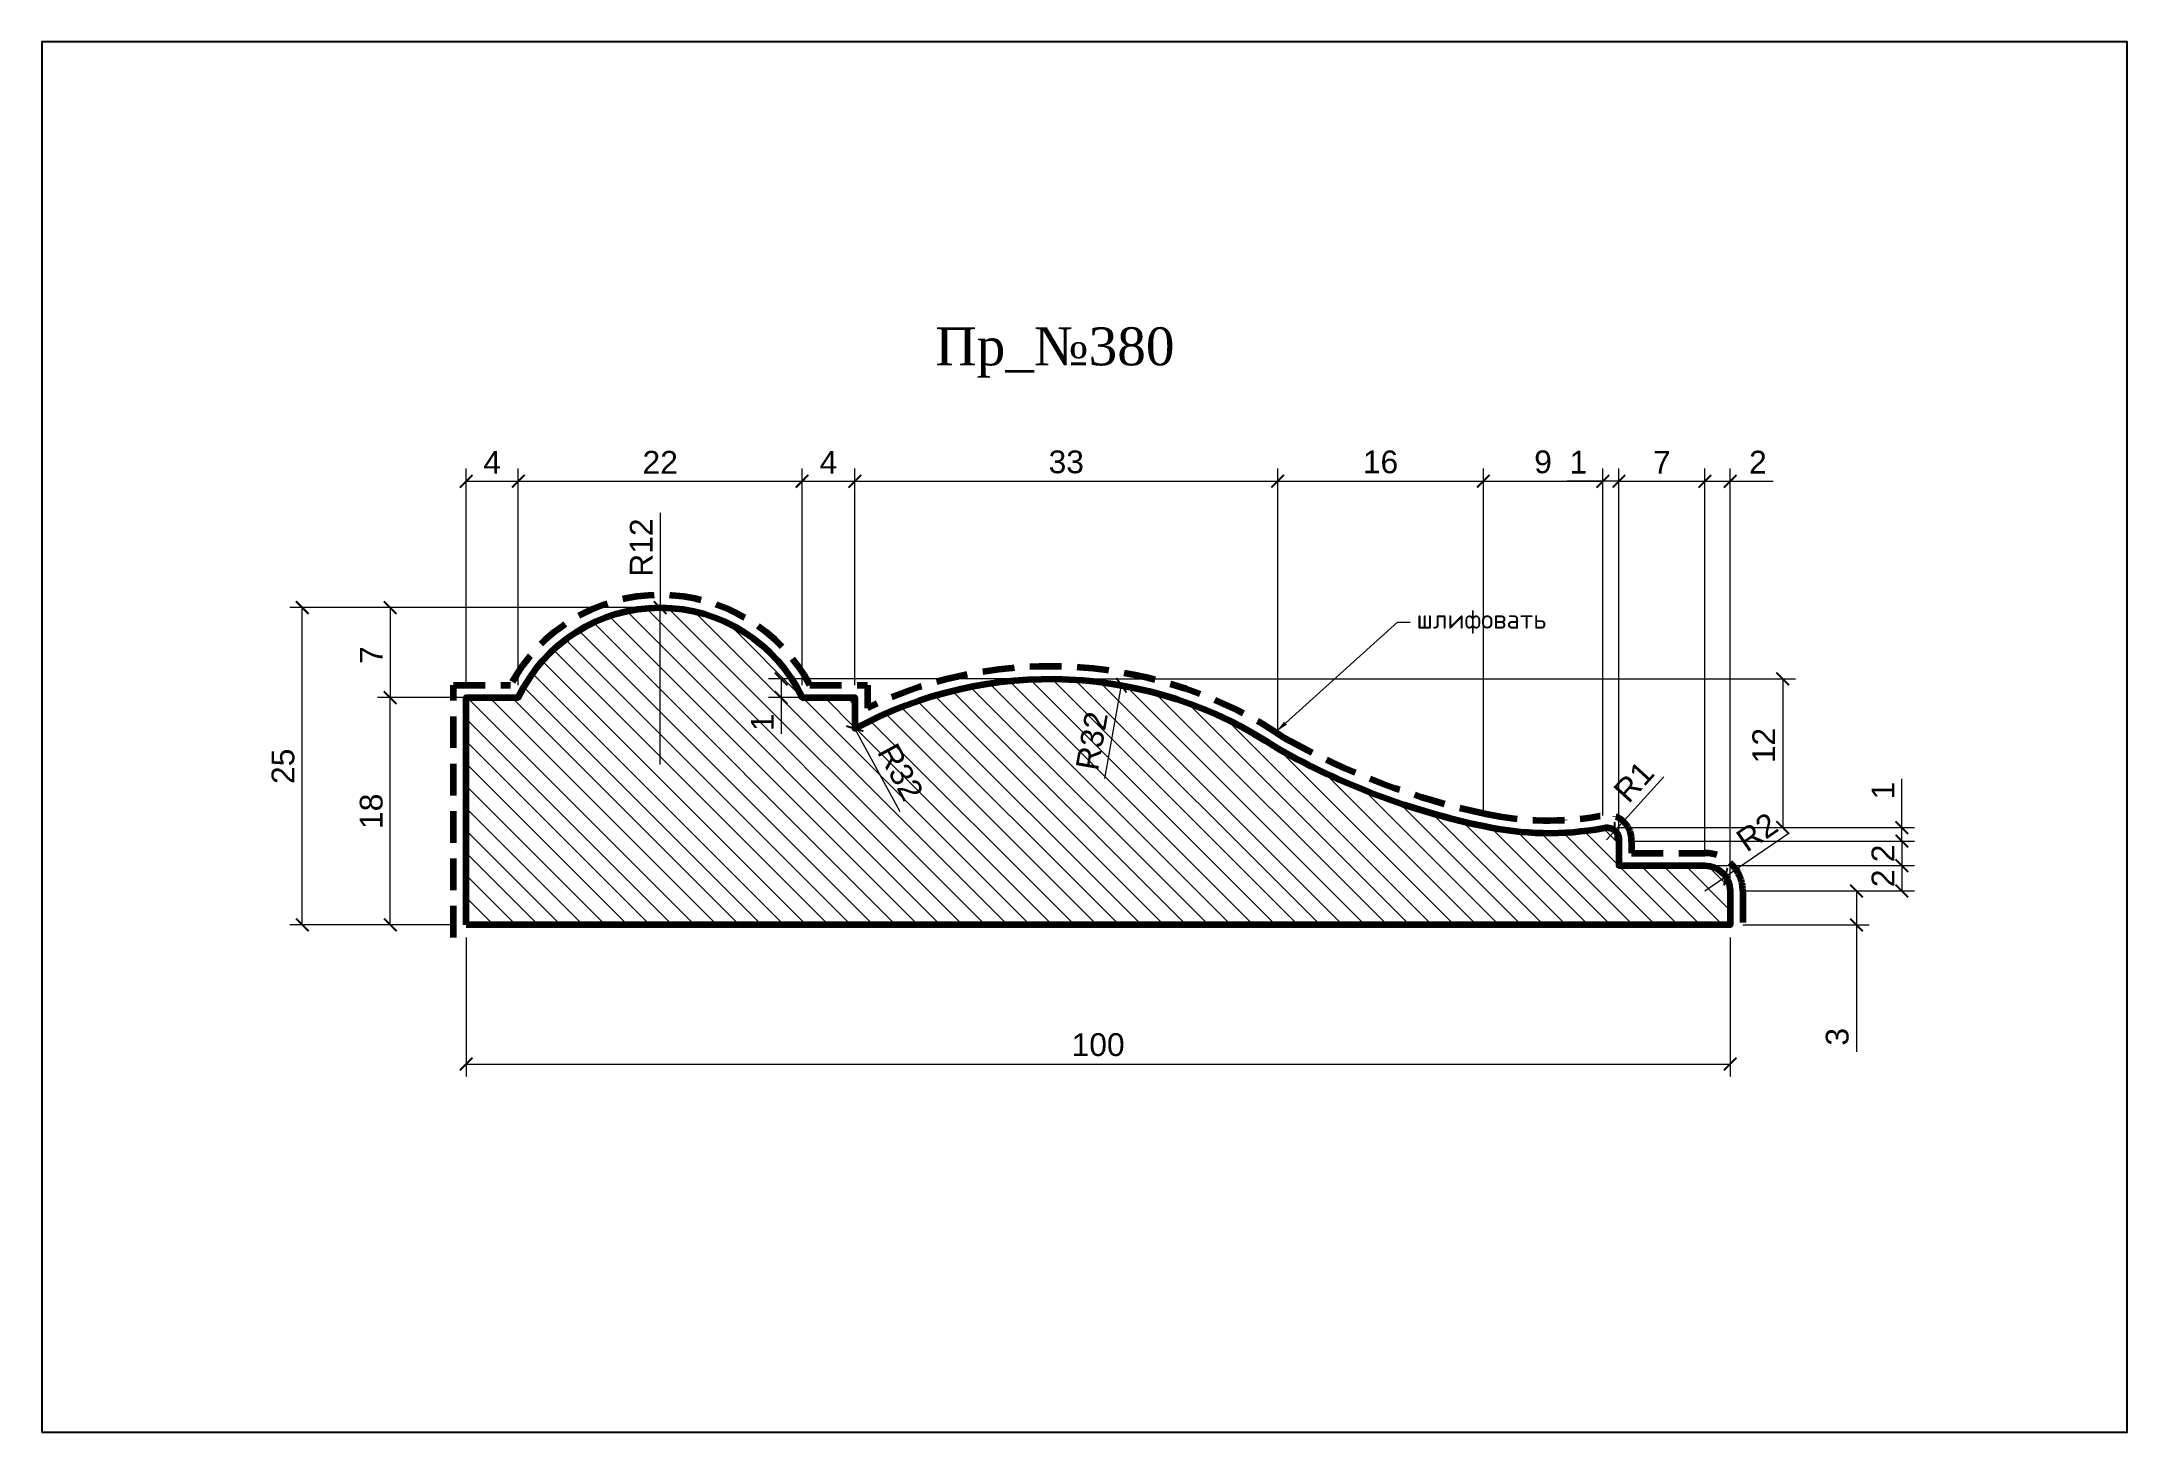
# Model space of a CAD drawing. Header units: millimetres. Extents: x 139 to 304, y -7452 to -7342.
import ezdxf
from ezdxf import colors
from ezdxf.entities.mleader import LeaderData, LeaderLine
from ezdxf.math import Vec2, Vec3

# ---------------------------------------------------------------- set-up
doc = ezdxf.new("R2010")
doc.units = ezdxf.units.MM
doc.linetypes.add('HIDDEN', pattern=[0.375, 0.25, -0.125])
doc.layers.add('Outside panel', color=7, linetype='Continuous', lineweight=18, true_color=0x7f5e57)
for name, color, linetype, lineweight in [('линия 15', 7, 'Continuous', 15), ('линия 50', 1, 'Continuous', 100), ('служебный слой РАЗМЕРЫ', 7, 'Continuous', 9)]:
    doc.layers.add(name, color=color, linetype=linetype, lineweight=lineweight)
doc.layers.add('размеры в модели', color=7, linetype='Continuous')
doc.styles.add('ELECT', font='times.ttf')
doc.styles.get("Standard").update_dxf_attribs({"font": 'arial.ttf'})
doc.styles.add('ЕСКД профили текст', font='isocpeur.ttf')
doc.dimstyles.new('M_1', dxfattribs={"dimtxt": 1.8, "dimasz": 1, "dimexe": 1, "dimexo": 1, "dimgap": 0.6, "dimtad": 1, "dimdec": 0, "dimdsep": 46, "dimtxsty": 'Standard', "dimblk": 'ARCHTICK', "dimcen": -5, "dimclrd": 7, "dimclre": 7, "dimclrt": 7, "dimadec": 0, "dimazin": 0, "dimtfac": 1, "dimtdec": 0, "dimtmove": 0, "dimatfit": 3, "dimfxl": 1, "dimtolj": 1, "dimtzin": 0, "dimlwd": 5, "dimlwe": 5, "dimarcsym": 0})

# ---------------------------------------------------------------- blocks, each defined once
blk = doc.blocks.new('_ArchTick')
at = {"color": 0, "linetype": 'ByBlock', "const_width": 0.15}
blk.add_lwpolyline([(-0.5, -0.5), (0.5, 0.5)], dxfattribs=at)
blk = doc.blocks.new('*D25')
at = {"layer": 'Defpoints', "color": 0, "ltscale": 1000, "transparency": 16777216}
for p in [(218.67, -7392.44, -541.14), (262.71, -7404.2, -541.14), (276.64, -7404.2)]:
    blk.add_point(p, dxfattribs=at)
at = {"layer": 'линия 15', "color": 7, "lineweight": 5, "ltscale": 1000, "transparency": 16777216}
for p, q in [((219.67, -7392.44), (277.64, -7392.44)), ((276.64, -7392.44), (276.64, -7404.2)), ((263.71, -7404.2), (277.64, -7404.2))]:
    blk.add_line(p, q, dxfattribs=at)
for p, rotation in [((276.64, -7392.44), 90), ((276.64, -7404.2), 270)]:
    blk.add_blockref('_ArchTick', p, dxfattribs=dict(at, rotation=rotation))
at = {"layer": 'линия 15', "color": 7, "ltscale": 1000, "transparency": 16777216, "insert": (275.14, -7397.71), "char_height": 1.8, "attachment_point": 5, "rotation": 90}
blk.add_mtext('\\A1;12', dxfattribs=at)
blk = doc.blocks.new('*D24')
at = {"layer": 'Defpoints', "color": 0, "ltscale": 1000, "transparency": 16777216}
for p in [(197.41, -7392.44), (218.67, -7392.44, -541.14), (203.23, -7393.92, -541.14)]:
    blk.add_point(p, dxfattribs=at)
at = {"layer": 'линия 15', "color": 7, "lineweight": 5, "ltscale": 1000, "transparency": 16777216}
for p, q in [((217.67, -7392.44), (196.41, -7392.44)), ((197.41, -7392.44), (197.41, -7393.92)), ((202.23, -7393.92), (196.41, -7393.92)), ((197.41, -7393.92), (197.41, -7396.79))]:
    blk.add_line(p, q, dxfattribs=at)
for p, rotation in [((197.41, -7392.44), 90), ((197.41, -7393.92), 270)]:
    blk.add_blockref('_ArchTick', p, dxfattribs=dict(at, rotation=rotation))
at = {"layer": 'линия 15', "color": 7, "ltscale": 1000, "transparency": 16777216, "insert": (195.91, -7395.86), "char_height": 1.8, "attachment_point": 5, "rotation": 90}
blk.add_mtext('\\A1;1', dxfattribs=at)
blk = doc.blocks.new('*D23')
at = {"layer": 'Defpoints', "color": 0, "ltscale": 1000, "transparency": 16777216}
for p in [(187.83, -7386.8), (166.48, -7393.92), (176.61, -7393.92)]:
    blk.add_point(p, dxfattribs=at)
at = {"layer": 'линия 15', "color": 7, "lineweight": 5, "ltscale": 1000, "transparency": 16777216}
for p, q in [((186.83, -7386.8), (165.48, -7386.8)), ((166.48, -7386.8), (166.48, -7393.92)), ((175.61, -7393.92), (165.48, -7393.92))]:
    blk.add_line(p, q, dxfattribs=at)
for p, rotation in [((166.48, -7386.8), 90), ((166.48, -7393.92), 270)]:
    blk.add_blockref('_ArchTick', p, dxfattribs=dict(at, rotation=rotation))
at = {"layer": 'линия 15', "color": 7, "ltscale": 1000, "transparency": 16777216, "insert": (164.98, -7390.56), "char_height": 1.8, "attachment_point": 5, "rotation": 90}
blk.add_mtext('\\A1;7', dxfattribs=at)
blk = doc.blocks.new('*D22')
at = {"layer": 'Defpoints', "color": 0, "ltscale": 1000, "transparency": 16777216}
for p in [(203.23, -7396.37, -541.14), (218.67, -7424.72, -541.14)]:
    blk.add_point(p, dxfattribs=at)
at = {"layer": 'линия 15', "color": 7, "lineweight": 5, "ltscale": 1000, "transparency": 16777216}
blk.add_line((206.81, -7402.95), (203.23, -7396.37), dxfattribs=at)
at = {"layer": 'линия 15', "color": 7, "lineweight": 5, "ltscale": 1000, "transparency": 16777216, "rotation": 118.5679349471274}
blk.add_blockref('_ArchTick', (203.23, -7396.37), dxfattribs=at)
at = {"layer": 'линия 15', "color": 7, "ltscale": 1000, "transparency": 16777216, "insert": (206.84, -7399.81), "char_height": 1.8, "attachment_point": 5, "rotation": 298.5679}
blk.add_mtext('\\A1;R32', dxfattribs=at)
blk = doc.blocks.new('*D21')
at = {"layer": 'Defpoints', "color": 0, "ltscale": 1000, "transparency": 16777216}
for p in [(224.32, -7392.94, -541.14), (218.67, -7424.72, -541.14)]:
    blk.add_point(p, dxfattribs=at)
at = {"layer": 'линия 15', "color": 7, "lineweight": 5, "ltscale": 1000, "transparency": 16777216}
blk.add_line((223.01, -7400.31), (224.32, -7392.94), dxfattribs=at)
at = {"layer": 'линия 15', "color": 7, "lineweight": 5, "ltscale": 1000, "transparency": 16777216, "rotation": 79.92838156012013}
blk.add_blockref('_ArchTick', (224.32, -7392.94), dxfattribs=at)
at = {"layer": 'линия 15', "color": 7, "ltscale": 1000, "transparency": 16777216, "insert": (221.99, -7397.34), "char_height": 1.8, "attachment_point": 5, "rotation": 79.9284}
blk.add_mtext('\\A1;R32', dxfattribs=at)
blk = doc.blocks.new('*D20')
at = {"layer": 'Defpoints', "color": 0, "ltscale": 1000, "transparency": 16777216}
for p in [(187.83, -7386.8, -541.14), (187.83, -7399.21, -541.14)]:
    blk.add_point(p, dxfattribs=at)
at = {"layer": 'линия 15', "color": 7, "lineweight": 5, "ltscale": 1000, "transparency": 16777216}
for p in [(187.83, -7379.31), (187.83, -7399.21)]:
    blk.add_line(p, (187.83, -7386.8), dxfattribs=at)
at = {"layer": 'линия 15', "color": 7, "lineweight": 5, "ltscale": 1000, "transparency": 16777216, "rotation": 270}
blk.add_blockref('_ArchTick', (187.83, -7386.8), dxfattribs=at)
at = {"layer": 'линия 15', "color": 7, "ltscale": 1000, "transparency": 16777216, "insert": (186.33, -7382.05), "char_height": 1.8, "attachment_point": 5, "rotation": 90}
blk.add_mtext('\\A1;R12', dxfattribs=at)
blk = doc.blocks.new('*D19')
at = {"layer": 'Defpoints', "color": 0, "ltscale": 1000, "transparency": 16777216}
for p in [(262.71, -7405.17, -541.14), (263.37, -7404.45, -541.14)]:
    blk.add_point(p, dxfattribs=at)
at = {"layer": 'линия 15', "color": 7, "lineweight": 5, "ltscale": 1000, "transparency": 16777216}
for p in [(267.24, -7400.19), (262.71, -7405.17)]:
    blk.add_line(p, (263.37, -7404.45), dxfattribs=at)
at = {"layer": 'линия 15', "color": 7, "lineweight": 5, "ltscale": 1000, "transparency": 16777216, "rotation": 227.7403113326176}
blk.add_blockref('_ArchTick', (263.37, -7404.45), dxfattribs=at)
at = {"layer": 'линия 15', "color": 7, "ltscale": 1000, "transparency": 16777216, "insert": (264.86, -7400.57), "char_height": 1.8, "attachment_point": 5, "rotation": 47.7403}
blk.add_mtext('\\A1;R1', dxfattribs=at)
blk = doc.blocks.new('*D18')
at = {"layer": 'Defpoints', "color": 0, "ltscale": 1000, "transparency": 16777216}
for p in [(272.13, -7408.08, -541.14), (270.48, -7409.21, -541.14)]:
    blk.add_point(p, dxfattribs=at)
at = {"layer": 'линия 15', "color": 7, "lineweight": 5, "ltscale": 1000, "transparency": 16777216}
for p in [(277.15, -7404.63), (270.48, -7409.21)]:
    blk.add_line(p, (272.13, -7408.08), dxfattribs=at)
at = {"layer": 'линия 15', "color": 7, "lineweight": 5, "ltscale": 1000, "transparency": 16777216, "rotation": 214.4895649065987}
blk.add_blockref('_ArchTick', (272.13, -7408.08), dxfattribs=at)
at = {"layer": 'линия 15', "color": 7, "ltscale": 1000, "transparency": 16777216, "insert": (274.61, -7404.55), "char_height": 1.8, "attachment_point": 5, "rotation": 34.4896}
blk.add_mtext('\\A1;R2', dxfattribs=at)
blk = doc.blocks.new('*D17')
at = {"layer": 'Defpoints', "color": 0, "ltscale": 1000, "transparency": 16777216}
for p in [(272.48, -7409.21), (272.48, -7411.9), (282.48, -7411.9)]:
    blk.add_point(p, dxfattribs=at)
at = {"layer": 'размеры в модели', "color": 7, "lineweight": 5, "ltscale": 1000, "transparency": 16777216}
for p, q in [((273.48, -7409.21), (283.48, -7409.21)), ((282.48, -7409.21), (282.48, -7411.9)), ((273.48, -7411.9), (283.48, -7411.9)), ((282.48, -7411.9), (282.48, -7421.94))]:
    blk.add_line(p, q, dxfattribs=at)
for p, rotation in [((282.48, -7409.21), 90), ((282.48, -7411.9), 270)]:
    blk.add_blockref('_ArchTick', p, dxfattribs=dict(at, rotation=rotation))
at = {"layer": 'размеры в модели', "color": 7, "ltscale": 1000, "transparency": 16777216, "insert": (280.96, -7420.75), "char_height": 1.8, "attachment_point": 5, "rotation": 90}
blk.add_mtext('\\A1;3', dxfattribs=at)
blk = doc.blocks.new('*D16')
at = {"layer": 'Defpoints', "color": 0, "ltscale": 1000, "transparency": 16777216}
for p in [(270.48, -7407.21), (272.48, -7409.21), (286.07, -7409.21)]:
    blk.add_point(p, dxfattribs=at)
at = {"layer": 'размеры в модели', "color": 7, "lineweight": 5, "ltscale": 1000, "transparency": 16777216}
for p, q in [((271.48, -7407.21), (287.07, -7407.21)), ((286.07, -7407.21), (286.07, -7409.21)), ((273.48, -7409.21), (287.07, -7409.21))]:
    blk.add_line(p, q, dxfattribs=at)
for p, rotation in [((286.07, -7407.21), 90), ((286.07, -7409.21), 270)]:
    blk.add_blockref('_ArchTick', p, dxfattribs=dict(at, rotation=rotation))
at = {"layer": 'размеры в модели', "color": 7, "ltscale": 1000, "transparency": 16777216, "insert": (284.57, -7408.21), "char_height": 1.8, "attachment_point": 5, "rotation": 90}
blk.add_mtext('\\A1;2', dxfattribs=at)
blk = doc.blocks.new('*D15')
at = {"layer": 'Defpoints', "color": 0, "ltscale": 1000, "transparency": 16777216}
for p in [(263.68, -7405.27), (263.68, -7407.21), (286.07, -7407.21)]:
    blk.add_point(p, dxfattribs=at)
at = {"layer": 'размеры в модели', "color": 7, "lineweight": 5, "ltscale": 1000, "transparency": 16777216}
for p, q in [((264.68, -7405.27), (287.07, -7405.27)), ((286.07, -7405.27), (286.07, -7407.21)), ((264.68, -7407.21), (287.07, -7407.21))]:
    blk.add_line(p, q, dxfattribs=at)
for p, rotation in [((286.07, -7405.27), 90), ((286.07, -7407.21), 270)]:
    blk.add_blockref('_ArchTick', p, dxfattribs=dict(at, rotation=rotation))
at = {"layer": 'размеры в модели', "color": 7, "ltscale": 1000, "transparency": 16777216, "insert": (284.57, -7406.24), "char_height": 1.8, "attachment_point": 5, "rotation": 90}
blk.add_mtext('\\A1;2', dxfattribs=at)
blk = doc.blocks.new('*D14')
at = {"layer": 'Defpoints', "color": 0, "ltscale": 1000, "transparency": 16777216}
for p in [(262.71, -7404.2, -541.14), (286.07, -7404.2), (263.68, -7405.27)]:
    blk.add_point(p, dxfattribs=at)
at = {"layer": 'размеры в модели', "color": 7, "lineweight": 5, "ltscale": 1000, "transparency": 16777216}
for p, q in [((286.07, -7404.2), (286.07, -7400.33)), ((263.71, -7404.2), (287.07, -7404.2)), ((286.07, -7405.27), (286.07, -7404.2)), ((264.68, -7405.27), (287.07, -7405.27)), ((286.07, -7405.27), (286.07, -7406.27))]:
    blk.add_line(p, q, dxfattribs=at)
for p, rotation in [((286.07, -7404.2), 270), ((286.07, -7405.27), 90)]:
    blk.add_blockref('_ArchTick', p, dxfattribs=dict(at, rotation=rotation))
at = {"layer": 'размеры в модели', "color": 7, "ltscale": 1000, "transparency": 16777216, "insert": (284.57, -7401.27), "char_height": 1.8, "attachment_point": 5, "rotation": 90}
blk.add_mtext('\\A1;1', dxfattribs=at)
blk = doc.blocks.new('*D12')
at = {"layer": 'Defpoints', "color": 0, "ltscale": 1000, "transparency": 16777216}
for p in [(272.48, -7376.8), (270.48, -7407.21), (272.48, -7410.55)]:
    blk.add_point(p, dxfattribs=at)
at = {"layer": 'размеры в модели', "color": 7, "lineweight": 5, "ltscale": 1000, "transparency": 16777216}
for p, q in [((270.48, -7406.21), (270.48, -7375.8)), ((270.48, -7376.8), (272.48, -7376.8)), ((272.48, -7409.55), (272.48, -7375.8)), ((272.48, -7376.8), (275.88, -7376.8))]:
    blk.add_line(p, q, dxfattribs=at)
at = {"layer": 'размеры в модели', "color": 7, "lineweight": 5, "ltscale": 1000, "transparency": 16777216, "rotation": 180}
blk.add_blockref('_ArchTick', (270.48, -7376.8), dxfattribs=at)
at = {"layer": 'размеры в модели', "color": 7, "lineweight": 5, "ltscale": 1000, "transparency": 16777216}
blk.add_blockref('_ArchTick', (272.48, -7376.8), dxfattribs=at)
at = {"layer": 'размеры в модели', "color": 7, "ltscale": 1000, "transparency": 16777216, "insert": (274.68, -7375.29), "char_height": 1.8, "attachment_point": 5}
blk.add_mtext('\\A1;2', dxfattribs=at)
blk = doc.blocks.new('*D10')
at = {"layer": 'Defpoints', "color": 0, "ltscale": 1000, "transparency": 16777216}
for p in [(262.41, -7376.8), (262.41, -7404.24, -541.14), (263.68, -7405.27)]:
    blk.add_point(p, dxfattribs=at)
at = {"layer": 'размеры в модели', "color": 7, "lineweight": 5, "ltscale": 1000, "transparency": 16777216}
for p, q in [((262.41, -7376.8), (259.55, -7376.8)), ((262.41, -7403.24), (262.41, -7375.8)), ((263.68, -7376.8), (262.41, -7376.8)), ((263.68, -7404.27), (263.68, -7375.8))]:
    blk.add_line(p, q, dxfattribs=at)
at = {"layer": 'размеры в модели', "color": 7, "lineweight": 5, "ltscale": 1000, "transparency": 16777216, "rotation": 180}
blk.add_blockref('_ArchTick', (262.41, -7376.8), dxfattribs=at)
at = {"layer": 'размеры в модели', "color": 7, "lineweight": 5, "ltscale": 1000, "transparency": 16777216}
blk.add_blockref('_ArchTick', (263.68, -7376.8), dxfattribs=at)
at = {"layer": 'размеры в модели', "color": 7, "ltscale": 1000, "transparency": 16777216, "insert": (260.48, -7375.29), "char_height": 1.8, "attachment_point": 5}
blk.add_mtext('\\A1;1', dxfattribs=at)
blk = doc.blocks.new('*D9')
at = {"layer": 'Defpoints', "color": 0, "ltscale": 1000, "transparency": 16777216}
for p in [(262.41, -7376.8), (252.96, -7404.07), (262.41, -7404.24)]:
    blk.add_point(p, dxfattribs=at)
at = {"layer": 'размеры в модели', "color": 7, "lineweight": 5, "ltscale": 1000, "transparency": 16777216}
for p, q in [((252.96, -7403.07), (252.96, -7375.8)), ((252.96, -7376.8), (262.41, -7376.8)), ((262.41, -7403.24), (262.41, -7375.8))]:
    blk.add_line(p, q, dxfattribs=at)
at = {"layer": 'размеры в модели', "color": 7, "lineweight": 5, "ltscale": 1000, "transparency": 16777216, "rotation": 180}
blk.add_blockref('_ArchTick', (252.96, -7376.8), dxfattribs=at)
at = {"layer": 'размеры в модели', "color": 7, "lineweight": 5, "ltscale": 1000, "transparency": 16777216}
blk.add_blockref('_ArchTick', (262.41, -7376.8), dxfattribs=at)
at = {"layer": 'размеры в модели', "color": 7, "ltscale": 1000, "transparency": 16777216, "insert": (257.68, -7375.28), "char_height": 1.8, "attachment_point": 5}
blk.add_mtext('\\A1;9', dxfattribs=at)
blk = doc.blocks.new('*D8')
at = {"layer": 'Defpoints', "color": 0, "ltscale": 1000, "transparency": 16777216}
for p in [(252.96, -7376.8), (236.69, -7397.94), (252.96, -7404.07)]:
    blk.add_point(p, dxfattribs=at)
at = {"layer": 'размеры в модели', "color": 7, "lineweight": 5, "ltscale": 1000, "transparency": 16777216}
for p, q in [((236.69, -7396.94), (236.69, -7375.8)), ((236.69, -7376.8), (252.96, -7376.8)), ((252.96, -7403.07), (252.96, -7375.8))]:
    blk.add_line(p, q, dxfattribs=at)
at = {"layer": 'размеры в модели', "color": 7, "lineweight": 5, "ltscale": 1000, "transparency": 16777216, "rotation": 180}
blk.add_blockref('_ArchTick', (236.69, -7376.8), dxfattribs=at)
at = {"layer": 'размеры в модели', "color": 7, "lineweight": 5, "ltscale": 1000, "transparency": 16777216}
blk.add_blockref('_ArchTick', (252.96, -7376.8), dxfattribs=at)
at = {"layer": 'размеры в модели', "color": 7, "ltscale": 1000, "transparency": 16777216, "insert": (244.82, -7375.28), "char_height": 1.8, "attachment_point": 5}
blk.add_mtext('\\A1;16', dxfattribs=at)
blk = doc.blocks.new('*D7')
at = {"layer": 'Defpoints', "color": 0, "ltscale": 1000, "transparency": 16777216}
for p in [(236.69, -7376.8), (203.23, -7393.92), (236.69, -7397.94)]:
    blk.add_point(p, dxfattribs=at)
at = {"layer": 'размеры в модели', "color": 7, "lineweight": 5, "ltscale": 1000, "transparency": 16777216}
for p, q in [((203.23, -7392.92), (203.23, -7375.8)), ((203.23, -7376.8), (236.69, -7376.8)), ((236.69, -7396.94), (236.69, -7375.8))]:
    blk.add_line(p, q, dxfattribs=at)
at = {"layer": 'размеры в модели', "color": 7, "lineweight": 5, "ltscale": 1000, "transparency": 16777216, "rotation": 180}
blk.add_blockref('_ArchTick', (203.23, -7376.8), dxfattribs=at)
at = {"layer": 'размеры в модели', "color": 7, "lineweight": 5, "ltscale": 1000, "transparency": 16777216}
blk.add_blockref('_ArchTick', (236.69, -7376.8), dxfattribs=at)
at = {"layer": 'размеры в модели', "color": 7, "ltscale": 1000, "transparency": 16777216, "insert": (219.96, -7375.28), "char_height": 1.8, "attachment_point": 5}
blk.add_mtext('\\A1;33', dxfattribs=at)
blk = doc.blocks.new('*D3')
at = {"layer": 'Defpoints', "color": 0, "ltscale": 1000, "transparency": 16777216}
for p in [(159.52, -7386.8), (187.83, -7386.8), (172.48, -7411.9)]:
    blk.add_point(p, dxfattribs=at)
at = {"layer": 'размеры в модели', "color": 7, "lineweight": 5, "ltscale": 1000, "transparency": 16777216}
for p, q in [((186.83, -7386.8), (158.52, -7386.8)), ((159.52, -7411.9), (159.52, -7386.8)), ((171.48, -7411.9), (158.52, -7411.9))]:
    blk.add_line(p, q, dxfattribs=at)
for p, rotation in [((159.52, -7386.8), 90), ((159.52, -7411.9), 270)]:
    blk.add_blockref('_ArchTick', p, dxfattribs=dict(at, rotation=rotation))
at = {"layer": 'размеры в модели', "color": 7, "ltscale": 1000, "transparency": 16777216, "insert": (158, -7399.35), "char_height": 1.8, "attachment_point": 5, "rotation": 90}
blk.add_mtext('\\A1;25', dxfattribs=at)
blk = doc.blocks.new('*D2')
at = {"layer": 'Defpoints', "color": 0, "ltscale": 1000, "transparency": 16777216}
for p in [(172.48, -7411.9), (272.48, -7411.9), (272.48, -7422.9)]:
    blk.add_point(p, dxfattribs=at)
at = {"layer": 'размеры в модели', "color": 7, "lineweight": 5, "ltscale": 1000, "transparency": 16777216}
for p, q in [((172.48, -7412.9), (172.48, -7423.9)), ((272.48, -7412.9), (272.48, -7423.9)), ((172.48, -7422.9), (272.48, -7422.9))]:
    blk.add_line(p, q, dxfattribs=at)
at = {"layer": 'размеры в модели', "color": 7, "lineweight": 5, "ltscale": 1000, "transparency": 16777216, "rotation": 180}
blk.add_blockref('_ArchTick', (172.48, -7422.9), dxfattribs=at)
at = {"layer": 'размеры в модели', "color": 7, "lineweight": 5, "ltscale": 1000, "transparency": 16777216}
blk.add_blockref('_ArchTick', (272.48, -7422.9), dxfattribs=at)
at = {"layer": 'размеры в модели', "color": 7, "ltscale": 1000, "transparency": 16777216, "insert": (222.48, -7421.38), "char_height": 1.8, "attachment_point": 5}
blk.add_mtext('\\A1;100', dxfattribs=at)

msp = doc.modelspace()

# ---------------------------------------------------------------- hatches: boundary and pattern name
at = {"layer": 'Outside panel', "ltscale": 1000}
h = msp.add_hatch(dxfattribs=at)
h.set_pattern_fill('ANSI31', color=256, scale=10, angle=90)
h.set_pattern_definition([(135, (-311507.4504, 88081.1288), (-0.8838834765, -0.8838834765), [])])
h.paths.add_polyline_path([(203.23, -7393.92), (199.06, -7393.92, 0.634268), (176.61, -7393.92), (172.48, -7393.92), (172.48, -7411.9), (272.48, -7411.9), (272.48, -7409.21, 0.414214), (270.48, -7407.21), (263.68, -7407.21), (263.68, -7405.27, 0.542923), (262.41, -7404.24, -0.099157), (252.96, -7404.07, -0.077209), (236.69, -7397.94, 0.279621), (203.23, -7396.37)])

# ---------------------------------------------------------------- linework, layer by layer
at = {"color": 6, "ltscale": 1000}
msp.add_lwpolyline([(138.9, -7452.03), (303.9, -7452.03), (303.9, -7342.03), (138.9, -7342.03)], close=True, dxfattribs=at)
at = {"layer": 'линия 50', "color": 1, "linetype": 'HIDDEN', "ltscale": 10, "true_color": 0xff0909, "elevation": -541.14}
msp.add_lwpolyline([(171.48, -7412.9), (171.48, -7392.92), (175.99, -7392.92, -0.60121), (199.68, -7392.92), (204.23, -7392.92), (204.23, -7394.74, -0.265898), (237.21, -7397.09, 0.077057), (253.17, -7403.1, 0.098599), (262.18, -7403.27, -0.519937), (264.68, -7405.31), (264.68, -7406.21), (270.48, -7406.21, -0.414214), (273.48, -7409.21), (273.48, -7412.9)], format="xyb", dxfattribs=at)
at = {"layer": 'линия 50', "color": 7, "elevation": -541.14}
msp.add_lwpolyline([(172.48, -7411.9), (172.48, -7393.92), (176.61, -7393.92, -0.634268), (199.06, -7393.92), (203.23, -7393.92), (203.23, -7396.37, -0.279621), (236.69, -7397.94, 0.077209), (252.96, -7404.07, 0.099157), (262.41, -7404.24, -0.542923), (263.68, -7405.27), (263.68, -7407.21), (270.48, -7407.21, -0.414214), (272.48, -7409.21), (272.48, -7411.9)], format="xyb", close=True, dxfattribs=at)

# ---------------------------------------------------------------- texts
at = {"color": 7, "ltscale": 1000, "style": 'ELECT'}
msp.add_text('Пр_№380', height=3, dxfattribs=at).set_placement((209.6, -7367.63))

# ---------------------------------------------------------------- dimensions: what is measured, and where the dimension line sits
at = {"layer": 'линия 15', "color": 7, "ltscale": 1000}
for center, mpoint, picture, middle in [((187.83, -7399.21, -541.14), (187.83, -7386.8, -541.14), '*D20', (186.33, -7382.05)), ((262.71, -7405.17, -541.14), (263.37, -7404.45, -541.14), '*D19', (264.86, -7400.57)), ((270.48, -7409.21, -541.14), (272.13, -7408.08, -541.14), '*D18', (274.61, -7404.55))]:
    dim = msp.add_radius_dim(center=center, mpoint=mpoint, dimstyle='M_1', dxfattribs=at)
    dim.commit()
    dim.dimension.update_dxf_attribs({"geometry": picture, "text_midpoint": middle})
for base, p1, p2, picture, middle in [((166.48, -7393.92), (187.83, -7386.8), (176.61, -7393.92), '*D23', (166.48, -7390.56)), ((197.41, -7392.44), (203.23, -7393.92, -541.14), (218.67, -7392.44, -541.14), '*D24', (197.41, -7395.86)), ((276.64, -7404.2), (218.67, -7392.44, -541.14), (262.71, -7404.2, -541.14), '*D25', (276.64, -7397.71))]:
    dim = msp.add_linear_dim(base=base, p1=p1, p2=p2, angle=90, dimstyle='M_1', dxfattribs=at)
    dim.commit()
    dim.dimension.update_dxf_attribs({"geometry": picture, "text_midpoint": middle, "dimtype": 128})
for mpoint, picture, middle in [((224.32, -7392.94, -541.14), '*D21', (223.49, -7397.61)), ((203.23, -7396.37, -541.14), '*D22', (205.5, -7400.54))]:
    dim = msp.add_radius_dim(center=(218.67, -7424.72, -541.14), mpoint=mpoint, dimstyle='M_1', dxfattribs=at)
    dim.commit()
    dim.dimension.update_dxf_attribs({"geometry": picture, "text_midpoint": middle, "dimtype": 132})
at = {"layer": 'размеры в модели', "color": 5, "ltscale": 1000}
for base, p1, p2 in [((176.61, -7376.8), (172.48, -7393.92), (176.61, -7393.92)), ((199.06, -7376.8), (176.61, -7393.92), (199.06, -7393.92)), ((203.23, -7376.8), (199.06, -7393.92), (203.23, -7393.92)), ((270.48, -7376.8), (263.68, -7406.24), (270.48, -7407.21))]:
    msp.add_linear_dim(base=base, p1=p1, p2=p2, dimstyle='M_1', dxfattribs=at).render()
for base, p1, p2, picture, middle in [((236.69, -7376.8), (203.23, -7393.92), (236.69, -7397.94), '*D7', (219.96, -7375.28)), ((252.96, -7376.8), (236.69, -7397.94), (252.96, -7404.07), '*D8', (244.82, -7375.28)), ((262.41, -7376.8), (252.96, -7404.07), (262.41, -7404.24), '*D9', (257.68, -7375.28)), ((262.41, -7376.8), (263.68, -7405.27), (262.41, -7404.24, -541.14), '*D10', (260.48, -7375.29)), ((272.48, -7376.8), (270.48, -7407.21), (272.48, -7410.55), '*D12', (274.68, -7375.29)), ((272.48, -7422.9), (172.48, -7411.9), (272.48, -7411.9), '*D2', (222.48, -7421.38))]:
    dim = msp.add_linear_dim(base=base, p1=p1, p2=p2, dimstyle='M_1', dxfattribs=at)
    dim.commit()
    dim.dimension.update_dxf_attribs({"geometry": picture, "text_midpoint": middle})
for base, p1, p2, picture, middle in [((159.52, -7386.8), (172.48, -7411.9), (187.83, -7386.8), '*D3', (158, -7399.35)), ((286.07, -7404.2), (263.68, -7405.27), (262.71, -7404.2, -541.14), '*D14', (284.57, -7401.27))]:
    dim = msp.add_linear_dim(base=base, p1=p1, p2=p2, angle=90, dimstyle='M_1', dxfattribs=at)
    dim.commit()
    dim.dimension.update_dxf_attribs({"geometry": picture, "text_midpoint": middle})
msp.add_linear_dim(base=(166.48, -7393.92), p1=(172.48, -7411.9), p2=(172.48, -7393.92), angle=90, dimstyle='M_1', dxfattribs=at).render()
for base, p1, p2, picture, middle in [((286.07, -7407.21), (263.68, -7405.27), (263.68, -7407.21), '*D15', (286.07, -7406.24)), ((286.07, -7409.21), (270.48, -7407.21), (272.48, -7409.21), '*D16', (286.07, -7408.21)), ((282.48, -7411.9), (272.48, -7409.21), (272.48, -7411.9), '*D17', (282.48, -7420.75))]:
    dim = msp.add_linear_dim(base=base, p1=p1, p2=p2, angle=90, dimstyle='M_1', dxfattribs=at)
    dim.commit()
    dim.dimension.update_dxf_attribs({"geometry": picture, "text_midpoint": middle, "dimtype": 128})

# ---------------------------------------------------------------- leaders
at = {"layer": 'служебный слой РАЗМЕРЫ'}
ml = msp.add_multileader_mtext('Standard', dxfattribs=at)
ml.set_content('\\A1;шлифовать', color=256, style='ЕСКД профили текст')
ml.set_leader_properties(color=256, linetype='ByLayer', lineweight=-1)
ml.build(insert=Vec2(0, 0))
ml.multileader.update_dxf_attribs({"dogleg_length": 1, "arrow_head_size": 1})
ctx = ml.context
ctx.base_point, ctx.char_height, ctx.arrow_head_size, ctx.landing_gap_size, ctx.plane_origin = Vec3(247.17, -7387.94, -541.14), 1.5, 1, 0.5, Vec3(260.64, -7361.77, -541.14)
notes = []
notes.append((ctx, [(1, (1, 1, 0), (246.17, -7387.94, -541.14), (1, 0), 1, [(0, [(236.57, -7396.6, -541.14)], 0, [])])]))
ctx.mtext.insert, ctx.mtext.flow_direction = Vec3(247.67, -7386.96, -541.14), 5
for ctx, leaders in notes:
    for number, flags, end, landing, length, lines in leaders:
        leader = LeaderData()
        leader.index, (leader.has_last_leader_line, leader.has_dogleg_vector, leader.attachment_direction) = number, flags
        leader.last_leader_point, leader.dogleg_vector, leader.dogleg_length = Vec3(end), Vec3(landing), length
        for number, points, colour, breaks in lines:
            line = LeaderLine()
            line.index, line.vertices, line.color, line.breaks = number, Vec3.list(points), colors.encode_raw_color(colour), breaks
            leader.lines.append(line)
        ctx.leaders.append(leader)

doc.saveas('drawing.dxf')
